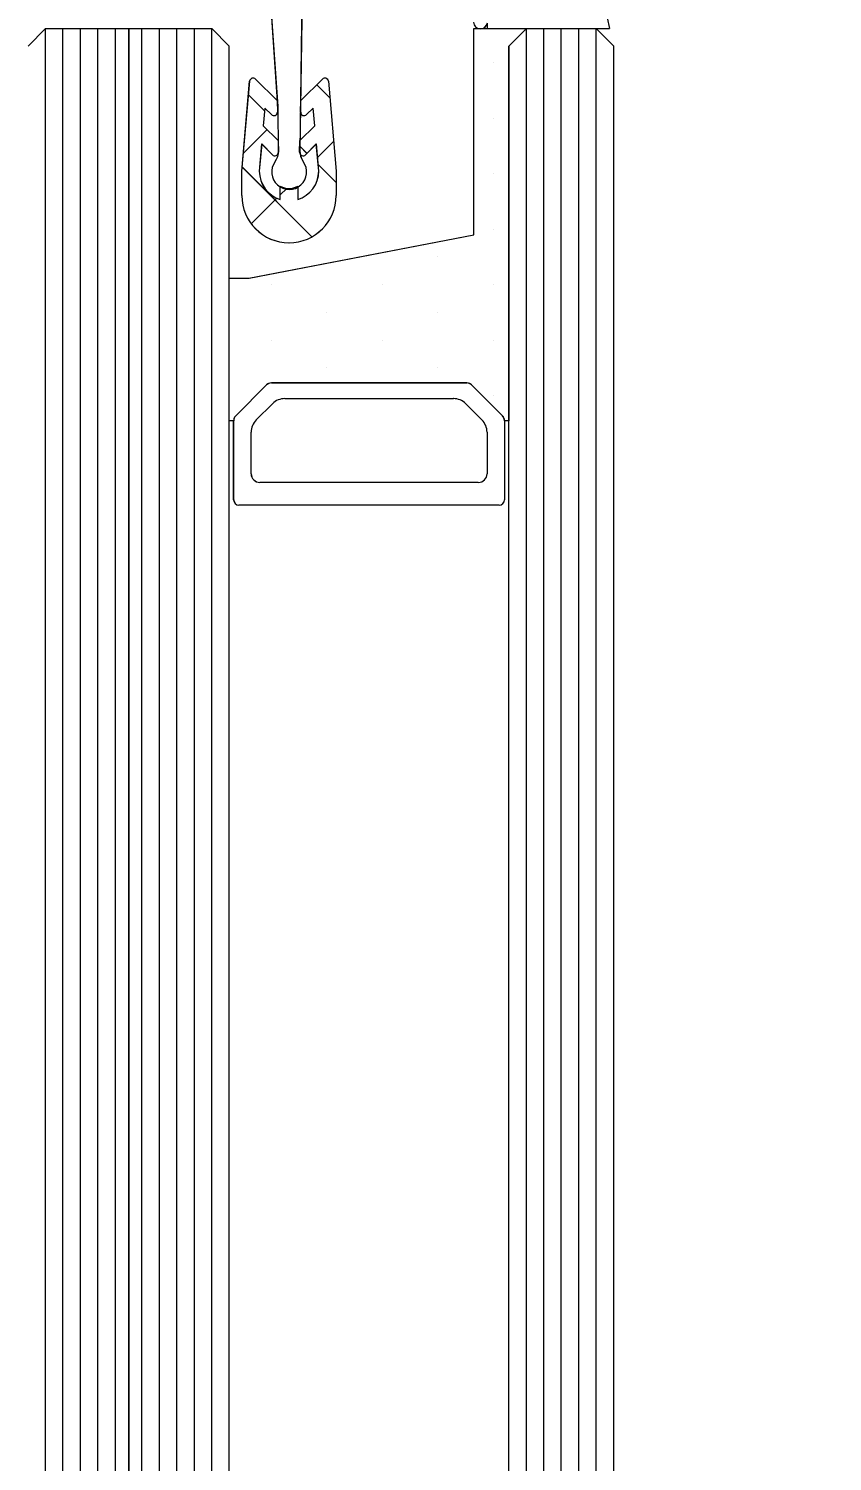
# Model space of a CAD drawing. Extents: x 820 to 5791, y 1495 to 5010.
# Drawn here: x 3795.15 to 3799.75, y 2676.18 to 2684.38 of the extents above; entities that cross this region are included whole.
import ezdxf

# ---------------------------------------------------------------- set-up
doc = ezdxf.new("R2010")
doc.units = 0
doc.header["$LTSCALE"] = 20
doc.layers.get('0').update_dxf_attribs({"linetype": 'CONTINUOUS', "lineweight": 15})
doc.layers.get('DEFPOINTS').update_dxf_attribs({"linetype": 'CONTINUOUS'})
doc.layers.add('_00_TT_PLASTER INTERIOR', color=60, linetype='CONTINUOUS', lineweight=0)
doc.layers.add('ölç', color=63, linetype='CONTINUOUS', lineweight=20)
doc.layers.add('dış ölçü', color=7, linetype='CONTINUOUS', lineweight=20, true_color=0x0d6787)
doc.styles.add('TRS', font='times.ttf', dxfattribs={"width": 0.8})
doc.dimstyles.new('dış ölçü', dxfattribs={"dimtxt": 12, "dimasz": 5, "dimexe": 5, "dimexo": 35, "dimgap": 5, "dimtad": 1, "dimdec": 0, "dimdsep": 46, "dimtxsty": 'TRS', "dimblk": 'DOT', "dimcen": 0, "dimdle": 0.1, "dimclrd": 256, "dimclre": 256, "dimclrt": 73, "dimadec": 0, "dimazin": 0, "dimtfac": 0.3, "dimtdec": 0, "dimtix": 1, "dimtmove": 2, "dimatfit": 3, "dimldrblk": 'DOT', "dimfxl": 1, "dimfxlon": 1, "dimtolj": 1, "dimarcsym": 0})

# ---------------------------------------------------------------- blocks, each defined once
blk = doc.blocks.new('_Dot')
at = {"layer": 'ölç', "color": 0, "lineweight": -2}
blk.add_line((-0.5, 0), (-1, 0), dxfattribs=at)
at = {"layer": 'ölç', "color": 0, "const_width": 0.5}
blk.add_lwpolyline([(-0.25, 0, 1), (0.25, 0, 1)], format="xyb", close=True, dxfattribs=at)
blk = doc.blocks.new('*D182')
at = {"layer": 'DEFPOINTS', "color": 0, "transparency": 16777216}
for p in [(3775.1763, 2906.546), (3814.0035, 2906.546), (3775.1763, 2256.6421)]:
    blk.add_point(p, dxfattribs=at)
at = {"layer": 'dış ölçü', "lineweight": -2, "transparency": 16777216}
for p, q in [((3813.0035, 2906.546), (3819.0035, 2906.546)), ((3814.0035, 2261.6421), (3814.0035, 2901.546)), ((3813.0035, 2256.6421), (3819.0035, 2256.6421))]:
    blk.add_line(p, q, dxfattribs=at)
at = {"layer": 'dış ölçü', "lineweight": -2, "transparency": 16777216, "xscale": 5, "yscale": 5, "zscale": 5}
for p, rotation in [((3814.0035, 2906.546), 90), ((3814.0035, 2256.6421), 270)]:
    blk.add_blockref('_Dot', p, dxfattribs=dict(at, rotation=rotation))
at = {"layer": 'dış ölçü', "color": 73, "transparency": 16777216, "insert": (3802.8997, 2581.5941), "char_height": 12, "attachment_point": 5, "rotation": 90, "style": 'TRS'}
blk.add_mtext('\\A1;650', dxfattribs=at)
blk = doc.blocks.new('*D189')
at = {"layer": 'DEFPOINTS', "color": 0, "transparency": 16777216}
for p in [(4203.4234, 2906.546), (3775.1763, 2256.6421), (5084.1761, 2256.6421)]:
    blk.add_point(p, dxfattribs=at)
at = {"layer": 'dış ölçü', "lineweight": -2, "transparency": 16777216}
for p, q in [((5083.1761, 2906.546), (5089.1761, 2906.546)), ((5084.1761, 2901.546), (5084.1761, 2261.6421)), ((5083.1761, 2256.6421), (5089.1761, 2256.6421))]:
    blk.add_line(p, q, dxfattribs=at)
at = {"layer": 'dış ölçü', "lineweight": -2, "transparency": 16777216, "xscale": 5, "yscale": 5, "zscale": 5}
for p, rotation in [((5084.1761, 2906.546), 90), ((5084.1761, 2256.6421), 270)]:
    blk.add_blockref('_Dot', p, dxfattribs=dict(at, rotation=rotation))
at = {"layer": 'dış ölçü', "color": 73, "transparency": 16777216, "insert": (5073.0722, 2581.5941), "char_height": 12, "attachment_point": 5, "rotation": 90, "style": 'TRS'}
blk.add_mtext('\\A1;650', dxfattribs=at)
blk = doc.blocks.new('*D192')
at = {"layer": 'DEFPOINTS', "color": 0, "transparency": 16777216}
for p in [(4074.8454, 2906.546), (3775.1763, 2339.1054), (4074.8454, 1729.2783)]:
    blk.add_point(p, dxfattribs=at)
at = {"layer": 'dış ölçü', "lineweight": -2, "transparency": 16777216}
for p, q in [((3775.1763, 1730.2783), (3775.1763, 1724.2783)), ((4074.8454, 1730.2783), (4074.8454, 1724.2783)), ((3780.1763, 1729.2783), (4069.8454, 1729.2783))]:
    blk.add_line(p, q, dxfattribs=at)
at = {"layer": 'dış ölçü', "lineweight": -2, "transparency": 16777216, "xscale": 5, "yscale": 5, "zscale": 5, "rotation": 180}
blk.add_blockref('_Dot', (3775.1763, 1729.2783), dxfattribs=at)
at = {"layer": 'dış ölçü', "lineweight": -2, "transparency": 16777216, "xscale": 5, "yscale": 5, "zscale": 5}
blk.add_blockref('_Dot', (4074.8454, 1729.2783), dxfattribs=at)
at = {"layer": 'dış ölçü', "color": 73, "transparency": 16777216, "insert": (3925.0109, 1740.3821), "char_height": 12, "attachment_point": 5, "style": 'TRS'}
blk.add_mtext('\\A1;300', dxfattribs=at)
blk = doc.blocks.new('*D194')
at = {"layer": 'DEFPOINTS', "color": 0, "transparency": 16777216}
for p in [(3790.6665, 2840.1918), (5004.1761, 2840.1918), (3778.1763, 2100.0445)]:
    blk.add_point(p, dxfattribs=at)
at = {"layer": 'dış ölçü', "lineweight": -2, "transparency": 16777216}
for p, q in [((5003.1761, 2840.1918), (5009.1761, 2840.1918)), ((5004.1761, 2105.0445), (5004.1761, 2835.1918)), ((5003.1761, 2100.0445), (5009.1761, 2100.0445))]:
    blk.add_line(p, q, dxfattribs=at)
at = {"layer": 'dış ölçü', "lineweight": -2, "transparency": 16777216, "xscale": 5, "yscale": 5, "zscale": 5}
for p, rotation in [((5004.1761, 2840.1918), 90), ((5004.1761, 2100.0445), 270)]:
    blk.add_blockref('_Dot', p, dxfattribs=dict(at, rotation=rotation))
at = {"layer": 'dış ölçü', "color": 73, "transparency": 16777216, "insert": (4993.0549, 2470.1181), "char_height": 12, "attachment_point": 5, "rotation": 90, "style": 'TRS'}
blk.add_mtext('\\A1;740', dxfattribs=at)
blk = doc.blocks.new('HGJFG')
at = {"color": 9}
for p, q in [((-1367.8719, -2685.7122), (-1367.8853, -2686.6645)), ((-1367.8717, -2685.7122), (-1367.8851, -2686.6645)), ((-1368.0103, -2686.4111), (-1368.0535, -2685.7867)), ((-1368.0101, -2686.4111), (-1368.0533, -2685.7867)), ((-1369.441, -2686.0651), (-1369.341, -2685.9651)), ((-1369.4408, -2686.0651), (-1369.3408, -2685.9651)), ((-1369.341, -2685.9651), (-1368.389, -2685.9651)), ((-1369.341, -2815.6978), (-1369.341, -2685.9651)), ((-1369.3408, -2685.9651), (-1368.3888, -2685.9651)), ((-1369.3408, -2815.6978), (-1369.3408, -2685.9651)), ((-1369.241, -2815.6978), (-1369.241, -2685.9651)), ((-1369.2408, -2815.6978), (-1369.2408, -2685.9651)), ((-1369.141, -2815.6978), (-1369.141, -2685.9651)), ((-1369.1408, -2815.6978), (-1369.1408, -2685.9651)), ((-1369.041, -2815.6978), (-1369.041, -2685.9651)), ((-1369.0408, -2815.6978), (-1369.0408, -2685.9651)), ((-1368.941, -2815.6978), (-1368.941, -2685.9651)), ((-1368.9408, -2815.6978), (-1368.9408, -2685.9651)), ((-1368.789, -2815.6978), (-1368.789, -2685.9651)), ((-1368.7888, -2815.6978), (-1368.7888, -2685.9651)), ((-1368.689, -2815.7138), (-1368.689, -2685.9651)), ((-1368.6888, -2815.7141), (-1368.6888, -2685.9651)), ((-1368.589, -2815.7278), (-1368.589, -2685.9651)), ((-1368.5888, -2815.7278), (-1368.5888, -2685.9651)), ((-1368.489, -2815.7278), (-1368.489, -2685.9651)), ((-1368.4888, -2815.7278), (-1368.4888, -2685.9651)), ((-1368.389, -2685.9651), (-1368.289, -2686.0651)), ((-1368.389, -2815.7278), (-1368.389, -2685.9651)), ((-1368.3888, -2685.9651), (-1368.2888, -2686.0651)), ((-1368.3888, -2815.7278), (-1368.3888, -2685.9651)), ((-1366.889, -2687.1451), (-1366.889, -2685.9651)), ((-1366.889, -2685.9651), (-1366.589, -2685.9651)), ((-1366.8888, -2687.1451), (-1366.8888, -2685.9651)), ((-1366.8888, -2685.9651), (-1366.5888, -2685.9651)), ((-1366.8124, -2685.9366), (-1366.8124, -2685.9651)), ((-1366.8124, -2685.9651), (-1366.113, -2685.9651)), ((-1366.689, -2686.0651), (-1366.589, -2685.9651)), ((-1366.589, -2685.9651), (-1366.689, -2686.0651)), ((-1366.6888, -2686.0651), (-1366.5888, -2685.9651)), ((-1366.5888, -2685.9651), (-1366.6888, -2686.0651)), ((-1366.589, -2815.2093), (-1366.589, -2685.9651)), ((-1366.589, -2685.9651), (-1366.189, -2685.9651)), ((-1366.5888, -2815.2093), (-1366.5888, -2685.9651)), ((-1366.5888, -2685.9651), (-1366.1888, -2685.9651)), ((-1366.489, -2815.2093), (-1366.489, -2685.9651)), ((-1366.4888, -2815.2093), (-1366.4888, -2685.9651)), ((-1366.389, -2815.2093), (-1366.389, -2685.9651)), ((-1366.3888, -2815.2093), (-1366.3888, -2685.9651)), ((-1366.289, -2815.2093), (-1366.289, -2685.9651)), ((-1366.2888, -2815.2093), (-1366.2888, -2685.9651)), ((-1366.189, -2685.9651), (-1366.089, -2686.0651)), ((-1366.189, -2815.2093), (-1366.189, -2685.9651)), ((-1366.1888, -2685.9651), (-1366.0888, -2686.0651)), ((-1366.1888, -2815.2093), (-1366.1888, -2685.9651)), ((-1368.289, -2815.7278), (-1368.289, -2686.0651)), ((-1368.2888, -2815.7278), (-1368.2888, -2686.0651)), ((-1366.689, -2815.2093), (-1366.689, -2686.0651)), ((-1366.689, -2686.0651), (-1366.689, -2688.2095)), ((-1366.6888, -2815.2093), (-1366.6888, -2686.0651)), ((-1366.6888, -2686.0651), (-1366.6888, -2688.2095)), ((-1366.089, -2816.2078), (-1366.089, -2686.0651)), ((-1366.0888, -2816.2078), (-1366.0888, -2686.0651)), ((-1366.7775, -2686.1603), (-1366.7775, -2686.1603)), ((-1366.7775, -2686.1603), (-1366.7775, -2686.1603)), ((-1368.1386, -2686.2537), (-1368.0156, -2686.3767)), ((-1368.1383, -2686.2537), (-1368.0154, -2686.3767)), ((-1367.879, -2686.3767), (-1367.7561, -2686.2537)), ((-1367.8788, -2686.3767), (-1367.7559, -2686.2537)), ((-1368.2174, -2686.7807), (-1368.1726, -2686.2661)), ((-1368.2171, -2686.7807), (-1368.1724, -2686.2661)), ((-1367.7138, -2686.3604), (-1367.7883, -2686.2859)), ((-1367.7136, -2686.3606), (-1367.7882, -2686.286)), ((-1367.722, -2686.2661), (-1367.6774, -2686.7806)), ((-1367.7218, -2686.2661), (-1367.6771, -2686.7806)), ((-1368.0874, -2686.4358), (-1368.1794, -2686.3438)), ((-1368.0872, -2686.436), (-1368.1792, -2686.3441)), ((-1368.086, -2686.4195), (-1368.0948, -2686.5211)), ((-1368.0857, -2686.4195), (-1368.0946, -2686.5211)), ((-1368.0481, -2686.4574), (-1368.086, -2686.4195)), ((-1368.0478, -2686.4574), (-1368.0857, -2686.4195)), ((-1368.0156, -2686.3767), (-1368.0139, -2686.4427)), ((-1368.0154, -2686.3767), (-1368.0137, -2686.4427)), ((-1368.0073, -2686.6645), (-1368.01, -2686.4198)), ((-1368.01, -2686.4198), (-1368.01, -2686.4198)), ((-1368.0071, -2686.6645), (-1368.0097, -2686.4198)), ((-1368.0097, -2686.4198), (-1368.0097, -2686.4198)), ((-1367.8807, -2686.4427), (-1367.879, -2686.3767)), ((-1367.8805, -2686.4427), (-1367.8788, -2686.3767)), ((-1367.8087, -2686.4195), (-1367.8466, -2686.4574)), ((-1367.8085, -2686.4195), (-1367.8464, -2686.4574)), ((-1367.7999, -2686.5211), (-1367.8087, -2686.4195)), ((-1367.7997, -2686.5211), (-1367.8085, -2686.4195)), ((-1366.7775, -2686.4778), (-1366.7775, -2686.4778)), ((-1366.7775, -2686.4778), (-1366.7775, -2686.4778)), ((-1368.0728, -2686.5431), (-1368.2085, -2686.6787)), ((-1368.0727, -2686.5429), (-1368.2082, -2686.6785)), ((-1368.0948, -2686.5211), (-1368.0098, -2686.6061)), ((-1368.0946, -2686.5211), (-1368.0095, -2686.6061)), ((-1367.8849, -2686.6061), (-1367.7999, -2686.5211)), ((-1367.8847, -2686.6061), (-1367.7997, -2686.5211)), ((-1368.1038, -2686.6252), (-1368.1174, -2686.7806)), ((-1368.1036, -2686.6252), (-1368.1171, -2686.7806)), ((-1368.0422, -2686.6868), (-1368.1038, -2686.6252)), ((-1368.042, -2686.6868), (-1368.1036, -2686.6252)), ((-1368.0098, -2686.6061), (-1368.0081, -2686.6722)), ((-1368.0095, -2686.6061), (-1368.0078, -2686.6722)), ((-1367.8866, -2686.6722), (-1367.8849, -2686.6061)), ((-1367.8864, -2686.6722), (-1367.8847, -2686.6061)), ((-1367.8445, -2686.6788), (-1367.8857, -2686.6375)), ((-1367.8443, -2686.6789), (-1367.8855, -2686.6377)), ((-1367.7909, -2686.6252), (-1367.8525, -2686.6868)), ((-1367.7906, -2686.6252), (-1367.8523, -2686.6868)), ((-1367.7773, -2686.7806), (-1367.7909, -2686.6252)), ((-1367.7771, -2686.7806), (-1367.7906, -2686.6252)), ((-1367.6921, -2686.6113), (-1367.784, -2686.7033)), ((-1367.6918, -2686.6111), (-1367.7838, -2686.7031)), ((-1367.6774, -2686.8459), (-1367.7806, -2686.7426)), ((-1367.6771, -2686.8461), (-1367.7804, -2686.7429)), ((-1368.2174, -2686.9206), (-1368.2174, -2686.7807)), ((-1368.2171, -2686.9206), (-1368.2171, -2686.7807)), ((-1367.8159, -2687.1564), (-1368.2153, -2686.7569)), ((-1367.8158, -2687.1565), (-1368.2151, -2686.7572)), ((-1367.6774, -2686.7806), (-1367.6774, -2686.9206)), ((-1367.6771, -2686.7806), (-1367.6771, -2686.9206)), ((-1366.7775, -2686.7953), (-1366.7775, -2686.7953)), ((-1366.7775, -2686.7953), (-1366.7775, -2686.7953)), ((-1367.9973, -2686.9431), (-1367.9973, -2686.8672)), ((-1367.9605, -2686.8797), (-1367.9973, -2686.9166)), ((-1367.9971, -2686.9431), (-1367.9971, -2686.8672)), ((-1367.9604, -2686.8797), (-1367.9971, -2686.9163)), ((-1367.8973, -2686.8672), (-1367.8973, -2686.9431)), ((-1367.8971, -2686.8672), (-1367.8971, -2686.9431)), ((-1368.0166, -2686.9358), (-1368.1633, -2687.0826)), ((-1368.0165, -2686.9358), (-1368.1632, -2687.0825)), ((-1368.1763, -2687.393), (-1366.889, -2687.1451)), ((-1368.176, -2687.393), (-1366.8888, -2687.1451)), ((-1366.7775, -2687.1128), (-1366.7775, -2687.1128)), ((-1366.7775, -2687.1128), (-1366.7775, -2687.1128)), ((-1367.095, -2687.2716), (-1367.095, -2687.2716)), ((-1367.095, -2687.2716), (-1367.095, -2687.2716)), ((-1368.289, -2688.2095), (-1368.289, -2687.393)), ((-1368.289, -2687.393), (-1368.1763, -2687.393)), ((-1368.2888, -2688.2095), (-1368.2888, -2687.393)), ((-1368.2888, -2687.393), (-1368.176, -2687.393)), ((-1368.0475, -2687.4303), (-1368.0475, -2687.4303)), ((-1368.0475, -2687.4303), (-1368.0475, -2687.4303)), ((-1367.4125, -2687.4303), (-1367.4125, -2687.4303)), ((-1367.4125, -2687.4303), (-1367.4125, -2687.4303)), ((-1366.7775, -2687.4303), (-1366.7775, -2687.4303)), ((-1366.7775, -2687.4303), (-1366.7775, -2687.4303)), ((-1367.73, -2687.5891), (-1367.73, -2687.5891)), ((-1367.73, -2687.5891), (-1367.73, -2687.5891)), ((-1367.095, -2687.5891), (-1367.095, -2687.5891)), ((-1367.095, -2687.5891), (-1367.095, -2687.5891)), ((-1368.0475, -2687.7478), (-1368.0475, -2687.7478)), ((-1368.0475, -2687.7478), (-1368.0475, -2687.7478)), ((-1367.4125, -2687.7478), (-1367.4125, -2687.7478)), ((-1367.4125, -2687.7478), (-1367.4125, -2687.7478)), ((-1366.7775, -2687.7478), (-1366.7775, -2687.7478)), ((-1366.7775, -2687.7478), (-1366.7775, -2687.7478)), ((-1367.73, -2687.9066), (-1367.73, -2687.9066)), ((-1367.73, -2687.9066), (-1367.73, -2687.9066)), ((-1367.095, -2687.9066), (-1367.095, -2687.9066)), ((-1367.095, -2687.9066), (-1367.095, -2687.9066)), ((-1368.0758, -2688.0047), (-1368.2523, -2688.1813)), ((-1368.0755, -2688.0047), (-1368.2521, -2688.1813)), ((-1368.0675, -2687.9983), (-1368.0758, -2688.0047)), ((-1368.0672, -2687.9983), (-1368.0755, -2688.0047)), ((-1368.0579, -2687.9943), (-1368.0675, -2687.9983)), ((-1368.0576, -2687.9943), (-1368.0672, -2687.9983)), ((-1368.0475, -2687.993), (-1368.0579, -2687.9943)), ((-1368.0472, -2687.993), (-1368.0576, -2687.9943)), ((-1366.9306, -2687.993), (-1368.0475, -2687.993)), ((-1366.9304, -2687.993), (-1368.0472, -2687.993)), ((-1366.9202, -2687.9944), (-1366.9306, -2687.993)), ((-1366.9199, -2687.9944), (-1366.9304, -2687.993)), ((-1366.9104, -2687.9984), (-1366.9202, -2687.9944)), ((-1366.9102, -2687.9984), (-1366.9199, -2687.9944)), ((-1366.9023, -2688.0047), (-1366.9104, -2687.9984)), ((-1366.9021, -2688.0047), (-1366.9102, -2687.9984)), ((-1366.7258, -2688.1813), (-1366.9023, -2688.0047)), ((-1366.7255, -2688.1813), (-1366.9021, -2688.0047)), ((-1366.7775, -2688.0653), (-1366.7775, -2688.0653)), ((-1366.7775, -2688.0653), (-1366.7775, -2688.0653)), ((-1368.264, -2688.2095), (-1368.289, -2688.2095)), ((-1368.2638, -2688.2095), (-1368.2888, -2688.2095)), ((-1368.2626, -2688.199), (-1368.264, -2688.2095)), ((-1368.2624, -2688.199), (-1368.2638, -2688.2095)), ((-1368.2587, -2688.1896), (-1368.2626, -2688.199)), ((-1368.2585, -2688.1896), (-1368.2624, -2688.199)), ((-1368.2523, -2688.1813), (-1368.2587, -2688.1896)), ((-1368.2521, -2688.1813), (-1368.2585, -2688.1896)), ((-1366.7195, -2688.1894), (-1366.7258, -2688.1813)), ((-1366.7192, -2688.1894), (-1366.7255, -2688.1813)), ((-1366.7156, -2688.1986), (-1366.7195, -2688.1894)), ((-1366.7153, -2688.1986), (-1366.7192, -2688.1894)), ((-1366.714, -2688.2095), (-1366.7156, -2688.1986)), ((-1366.7138, -2688.2095), (-1366.7153, -2688.1986)), ((-1366.689, -2688.2095), (-1366.714, -2688.2095)), ((-1366.6888, -2688.2095), (-1366.7138, -2688.2095))]:
    blk.add_line(p, q, dxfattribs=at)
at = {"color": 9, "ltscale": 10}
for p, q in [((-1368.865, -2685.9651), (-1368.865, -2815.6978)), ((-1368.8648, -2685.9651), (-1368.8648, -2815.6978)), ((-1368.2523, -2688.1813), (-1368.0758, -2688.0047)), ((-1368.2521, -2688.1813), (-1368.0755, -2688.0047)), ((-1368.0475, -2687.993), (-1366.9306, -2687.993)), ((-1368.0472, -2687.993), (-1366.9304, -2687.993)), ((-1366.9023, -2688.0047), (-1366.7258, -2688.1813)), ((-1366.9021, -2688.0047), (-1366.7255, -2688.1813)), ((-1368.1347, -2688.2051), (-1368.0419, -2688.1123)), ((-1368.1345, -2688.2051), (-1368.0417, -2688.1123)), ((-1367.9712, -2688.083), (-1367.0069, -2688.083)), ((-1367.971, -2688.083), (-1367.0066, -2688.083)), ((-1366.9362, -2688.1123), (-1366.8433, -2688.2051)), ((-1366.9359, -2688.1123), (-1366.8431, -2688.2051)), ((-1368.264, -2688.663), (-1368.264, -2688.2095)), ((-1368.2638, -2688.663), (-1368.2638, -2688.2095)), ((-1366.714, -2688.2095), (-1366.714, -2688.663)), ((-1366.7138, -2688.2095), (-1366.7138, -2688.663)), ((-1368.164, -2688.513), (-1368.164, -2688.2758)), ((-1368.1638, -2688.513), (-1368.1638, -2688.2758)), ((-1366.814, -2688.2758), (-1366.814, -2688.513)), ((-1366.8138, -2688.2758), (-1366.8138, -2688.513)), ((-1366.864, -2688.563), (-1368.114, -2688.563)), ((-1366.8638, -2688.563), (-1368.1138, -2688.563)), ((-1366.744, -2688.693), (-1368.234, -2688.693)), ((-1366.7438, -2688.693), (-1368.2338, -2688.693))]:
    blk.add_line(p, q, dxfattribs=at)
at = {"color": 9}
for centre, radius, start, end in [((-1360.6819, -2684.7584), 5.5635, 171.8332, 192.52583), ((-1360.6817, -2684.7584), 5.5635, 171.8332, 192.52583), ((-1366.8515, -2685.9266), 0.04, 182.03745, 352.94642), ((-1366.8512, -2685.9266), 0.04, 182.03745, 352.94642), ((-1368.1527, -2686.2679), 0.02, 45, 175.03144), ((-1368.1525, -2686.2679), 0.02, 45, 175.03144), ((-1367.742, -2686.2679), 0.02, 4.96856, 135), ((-1367.7417, -2686.2679), 0.02, 4.96856, 135), ((-1368.16, -2686.4214), 0.15, 0.62409, 3.95671), ((-1368.1597, -2686.4214), 0.15, 0.62409, 3.95671), ((-1368.0339, -2686.4432), 0.02, 225, 1.4597), ((-1368.0337, -2686.4432), 0.02, 225, 1.4597), ((-1367.8607, -2686.4432), 0.02, 178.5403, 315), ((-1367.8605, -2686.4432), 0.02, 178.5403, 315), ((-1368.1073, -2686.6669), 0.1, 323.58591, 1.36604), ((-1368.1071, -2686.6669), 0.1, 323.58591, 1.36604), ((-1367.7853, -2686.667), 0.1, 178.5403, 216.38266), ((-1367.7851, -2686.667), 0.1, 178.5403, 216.38266), ((-1367.9463, -2686.7857), 0.1, 143.58591, 36.38266), ((-1367.9461, -2686.7857), 0.1, 143.58591, 36.38266), ((-1368.0281, -2686.6727), 0.02, 225, 1.4597), ((-1368.0278, -2686.6727), 0.02, 225, 1.4597), ((-1367.8666, -2686.6727), 0.02, 178.5403, 315), ((-1367.8664, -2686.6727), 0.02, 178.5403, 315), ((-1367.9474, -2686.7806), 0.17, 180, 252.90533), ((-1367.9471, -2686.7806), 0.17, 180, 252.90533), ((-1367.9473, -2686.7806), 0.17, 287.09467, 0), ((-1367.9471, -2686.7806), 0.17, 287.09467, 0), ((-1367.9474, -2686.7806), 0.1, 240.01907, 300.01723), ((-1367.9471, -2686.7806), 0.1, 240.01907, 300.01723), ((-1367.9474, -2686.9206), 0.27, 180, 0), ((-1367.9471, -2686.9206), 0.27, 180, 0)]:
    blk.add_arc(centre, radius, start, end, dxfattribs=at)
at = {"color": 9, "ltscale": 10}
for centre, radius, start, end in [((-1368.0475, -2688.033), 0.04, 90, 135), ((-1368.0472, -2688.033), 0.04, 90, 135), ((-1366.9306, -2688.033), 0.04, 45, 90), ((-1366.9304, -2688.033), 0.04, 45, 90), ((-1367.9712, -2688.183), 0.1, 90, 135), ((-1367.971, -2688.183), 0.1, 90, 135), ((-1367.0069, -2688.183), 0.1, 45, 90), ((-1367.0066, -2688.183), 0.1, 45, 90), ((-1368.224, -2688.2095), 0.04, 135, 180), ((-1368.2238, -2688.2095), 0.04, 135, 180), ((-1368.064, -2688.2758), 0.1, 135, 180), ((-1368.0638, -2688.2758), 0.1, 135, 180), ((-1366.914, -2688.2758), 0.1, 360, 45), ((-1366.9138, -2688.2758), 0.1, 360, 45), ((-1366.754, -2688.2095), 0.04, 360, 45), ((-1366.7538, -2688.2095), 0.04, 360, 45), ((-1368.114, -2688.513), 0.05, 180, 270), ((-1368.1138, -2688.513), 0.05, 180, 270), ((-1366.864, -2688.513), 0.05, 270, 360), ((-1366.8638, -2688.513), 0.05, 270, 360), ((-1368.234, -2688.663), 0.03, 180, 270), ((-1368.2338, -2688.663), 0.03, 180, 270), ((-1366.744, -2688.663), 0.03, 270, 360), ((-1366.7438, -2688.663), 0.03, 270, 360)]:
    blk.add_arc(centre, radius, start, end, dxfattribs=at)

msp = doc.modelspace()

# ---------------------------------------------------------------- block references
at = {"layer": '_00_TT_PLASTER INTERIOR'}
msp.add_blockref('HGJFG', (5164.5872, 5370.3499), dxfattribs=at)

# ---------------------------------------------------------------- dimensions: what is measured, and where the dimension line sits
at = {"layer": 'dış ölçü'}
for base, p1, p2, picture, middle in [((3814.0035, 2906.546), (3775.1763, 2256.6421), (3775.1763, 2906.546), '*D182', (3802.8997, 2581.5941)), ((5084.1761, 2256.6421), (4203.4234, 2906.546), (3775.1763, 2256.6421), '*D189', (5073.0722, 2581.5941)), ((5004.1761, 2840.1918), (3778.1763, 2100.0445), (3790.6665, 2840.1918), '*D194', (4993.0549, 2470.1181))]:
    dim = msp.add_linear_dim(base=base, p1=p1, p2=p2, angle=90, dimstyle='dış ölçü', dxfattribs=at)
    dim.commit()
    dim.dimension.update_dxf_attribs({"geometry": picture, "text_midpoint": middle})
dim = msp.add_linear_dim(base=(4074.8454, 1729.2783), p1=(3775.1763, 2339.1054), p2=(4074.8454, 2906.546), dimstyle='dış ölçü', dxfattribs=at)
dim.commit()
dim.dimension.update_dxf_attribs({"geometry": '*D192', "text_midpoint": (3925.0109, 1740.3821)})

doc.saveas('drawing.dxf')
